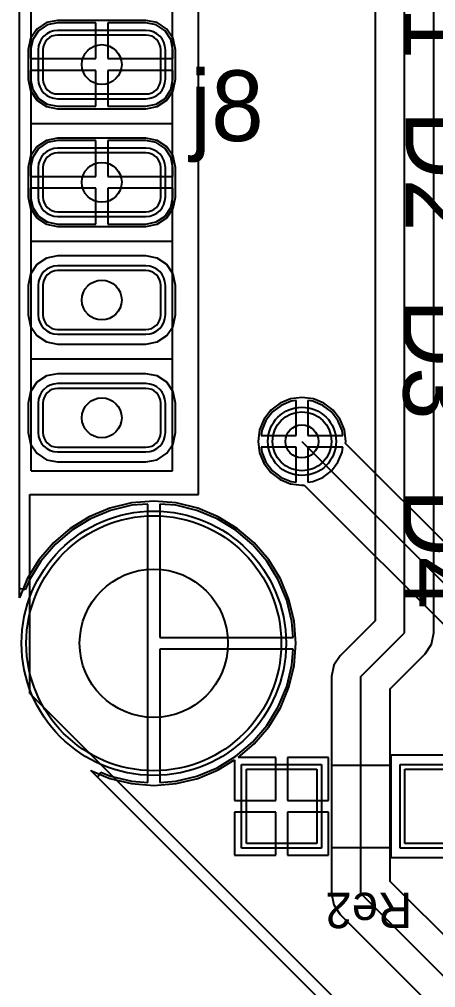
# Model space of a CAD drawing. Header units: millimetres. Extents: x 0 to 2.36, y 0 to 2.36.
# Drawn here: x 0 to 0.353, y 0.446 to 1.268 of the extents above; entities that cross this region are included whole.
import ezdxf

# ---------------------------------------------------------------- set-up
doc = ezdxf.new("R2010")
doc.units = ezdxf.units.MM
doc.header["$MEASUREMENT"] = 0
for name, color, linetype in [('BottomLayer', 5, 'Continuous'), ('BottomSolder', 6, 'Continuous'), ('MultiLayer', 9, 'Continuous'), ('PadHoleLayer', 156, 'Continuous'), ('TopLayer', 1, 'Continuous'), ('TopOverlay', 2, 'Continuous'), ('TopPaste', 8, 'Continuous'), ('TopSolder', 216, 'Continuous'), ('ViaHoleLayer', 16, 'Continuous')]:
    doc.layers.add(name, color=color, linetype=linetype)

# ---------------------------------------------------------------- blocks, each defined once
blk = doc.blocks.new('___6_______1')
at = {"layer": 'BottomLayer'}
for p, q in [((0.0375, 0.525), (-0.0375, 0.525)), ((-0.05, 0.5125), (-0.05, 0.4875)), ((0.05, 0.4875), (0.05, 0.5125)), ((-0.0375, 0.475), (0.0375, 0.475)), ((0.0375, 0.425), (-0.0375, 0.425)), ((-0.05, 0.4125), (-0.05, 0.3875)), ((0.05, 0.3875), (0.05, 0.4125)), ((-0.0375, 0.375), (0.0375, 0.375)), ((0.0375, 0.325), (-0.0375, 0.325)), ((-0.05, 0.3125), (-0.05, 0.2875)), ((0.05, 0.2875), (0.05, 0.3125)), ((-0.0375, 0.275), (0.0375, 0.275)), ((0.0375, 0.225), (-0.0375, 0.225)), ((-0.05, 0.2125), (-0.05, 0.1875)), ((0.05, 0.1875), (0.05, 0.2125)), ((-0.0375, 0.175), (0.0375, 0.175)), ((0.0375, 0.125), (-0.0375, 0.125)), ((-0.05, 0.1125), (-0.05, 0.0875)), ((0.05, 0.0875), (0.05, 0.1125)), ((-0.0375, 0.075), (0.0375, 0.075)), ((0.0375, 0.025), (-0.0375, 0.025)), ((-0.05, 0.0125), (-0.05, -0.0125)), ((0.05, -0.0125), (0.05, 0.0125)), ((-0.0375, -0.025), (0.0375, -0.025))]:
    blk.add_line(p, q, dxfattribs=at)
for centre, start, end in [((-0.0375, 0.5125), 90, 180), ((0.0375, 0.5125), 0, 90), ((-0.0375, 0.4875), 180, 270), ((0.0375, 0.4875), 270, 0), ((-0.0375, 0.4125), 90, 180), ((0.0375, 0.4125), 0, 90), ((-0.0375, 0.3875), 180, 270), ((0.0375, 0.3875), 270, 0), ((-0.0375, 0.3125), 90, 180), ((0.0375, 0.3125), 0, 90), ((-0.0375, 0.2875), 180, 270), ((0.0375, 0.2875), 270, 0), ((-0.0375, 0.2125), 90, 180), ((0.0375, 0.2125), 0, 90), ((-0.0375, 0.1875), 180, 270), ((0.0375, 0.1875), 270, 0), ((-0.0375, 0.1125), 90, 180), ((0.0375, 0.1125), 0, 90), ((-0.0375, 0.0875), 180, 270), ((0.0375, 0.0875), 270, 0), ((-0.0375, 0.0125), 90, 180), ((0.0375, 0.0125), 0, 90), ((-0.0375, -0.0125), 180, 270), ((0.0375, -0.0125), 270, 0)]:
    blk.add_arc(centre, 0.0125, start, end, dxfattribs=at)
at = {"layer": 'BottomSolder'}
for p, q in [((0.0375, 0.529), (-0.0375, 0.529)), ((-0.054, 0.5125), (-0.054, 0.4875)), ((0.054, 0.4875), (0.054, 0.5125)), ((-0.0375, 0.471), (0.0375, 0.471)), ((0.0375, 0.429), (-0.0375, 0.429)), ((-0.054, 0.4125), (-0.054, 0.3875)), ((0.054, 0.3875), (0.054, 0.4125)), ((-0.0375, 0.371), (0.0375, 0.371)), ((0.0375, 0.329), (-0.0375, 0.329)), ((-0.054, 0.3125), (-0.054, 0.2875)), ((0.054, 0.2875), (0.054, 0.3125)), ((-0.0375, 0.271), (0.0375, 0.271)), ((0.0375, 0.229), (-0.0375, 0.229)), ((-0.054, 0.2125), (-0.054, 0.1875)), ((0.054, 0.1875), (0.054, 0.2125)), ((-0.0375, 0.171), (0.0375, 0.171)), ((0.0375, 0.129), (-0.0375, 0.129)), ((-0.054, 0.1125), (-0.054, 0.0875)), ((0.054, 0.0875), (0.054, 0.1125)), ((-0.0375, 0.071), (0.0375, 0.071)), ((0.0375, 0.029), (-0.0375, 0.029)), ((-0.054, 0.0125), (-0.054, -0.0125)), ((0.054, -0.0125), (0.054, 0.0125)), ((-0.0375, -0.029), (0.0375, -0.029))]:
    blk.add_line(p, q, dxfattribs=at)
for centre, start, end in [((-0.0375, 0.5125), 90, 180), ((0.0375, 0.5125), 0, 90), ((-0.0375, 0.4875), 180, 270), ((0.0375, 0.4875), 270, 0), ((-0.0375, 0.4125), 90, 180), ((0.0375, 0.4125), 0, 90), ((-0.0375, 0.3875), 180, 270), ((0.0375, 0.3875), 270, 0), ((-0.0375, 0.3125), 90, 180), ((0.0375, 0.3125), 0, 90), ((-0.0375, 0.2875), 180, 270), ((0.0375, 0.2875), 270, 0), ((-0.0375, 0.2125), 90, 180), ((0.0375, 0.2125), 0, 90), ((-0.0375, 0.1875), 180, 270), ((0.0375, 0.1875), 270, 0), ((-0.0375, 0.1125), 90, 180), ((0.0375, 0.1125), 0, 90), ((-0.0375, 0.0875), 180, 270), ((0.0375, 0.0875), 270, 0), ((-0.0375, 0.0125), 90, 180), ((0.0375, 0.0125), 0, 90), ((-0.0375, -0.0125), 180, 270), ((0.0375, -0.0125), 270, 0)]:
    blk.add_arc(centre, 0.0165, start, end, dxfattribs=at)
at = {"layer": 'MultiLayer'}
for p, q in [((0.0375, 0.525), (-0.0375, 0.525)), ((-0.05, 0.5125), (-0.05, 0.4875)), ((0.05, 0.4875), (0.05, 0.5125)), ((-0.0375, 0.475), (0.0375, 0.475)), ((0.0375, 0.425), (-0.0375, 0.425)), ((-0.05, 0.4125), (-0.05, 0.3875)), ((0.05, 0.3875), (0.05, 0.4125)), ((-0.0375, 0.375), (0.0375, 0.375)), ((0.0375, 0.325), (-0.0375, 0.325)), ((-0.05, 0.3125), (-0.05, 0.2875)), ((0.05, 0.2875), (0.05, 0.3125)), ((-0.0375, 0.275), (0.0375, 0.275)), ((0.0375, 0.225), (-0.0375, 0.225)), ((-0.05, 0.2125), (-0.05, 0.1875)), ((0.05, 0.1875), (0.05, 0.2125)), ((-0.0375, 0.175), (0.0375, 0.175)), ((0.0375, 0.125), (-0.0375, 0.125)), ((-0.05, 0.1125), (-0.05, 0.0875)), ((0.05, 0.0875), (0.05, 0.1125)), ((-0.0375, 0.075), (0.0375, 0.075)), ((0.0375, 0.025), (-0.0375, 0.025)), ((-0.05, 0.0125), (-0.05, -0.0125)), ((0.05, -0.0125), (0.05, 0.0125)), ((-0.0375, -0.025), (0.0375, -0.025))]:
    blk.add_line(p, q, dxfattribs=at)
for centre, start, end in [((-0.0375, 0.5125), 90, 180), ((0.0375, 0.5125), 0, 90), ((-0.0375, 0.4875), 180, 270), ((0.0375, 0.4875), 270, 0), ((-0.0375, 0.4125), 90, 180), ((0.0375, 0.4125), 0, 90), ((-0.0375, 0.3875), 180, 270), ((0.0375, 0.3875), 270, 0), ((-0.0375, 0.3125), 90, 180), ((0.0375, 0.3125), 0, 90), ((-0.0375, 0.2875), 180, 270), ((0.0375, 0.2875), 270, 0), ((-0.0375, 0.2125), 90, 180), ((0.0375, 0.2125), 0, 90), ((-0.0375, 0.1875), 180, 270), ((0.0375, 0.1875), 270, 0), ((-0.0375, 0.1125), 90, 180), ((0.0375, 0.1125), 0, 90), ((-0.0375, 0.0875), 180, 270), ((0.0375, 0.0875), 270, 0), ((-0.0375, 0.0125), 90, 180), ((0.0375, 0.0125), 0, 90), ((-0.0375, -0.0125), 180, 270), ((0.0375, -0.0125), 270, 0)]:
    blk.add_arc(centre, 0.0125, start, end, dxfattribs=at)
at = {"layer": 'PadHoleLayer'}
for centre in [(0, 0.5), (0, 0.4), (0, 0.3), (0, 0.2), (0, 0.1), (0, 0)]:
    blk.add_circle(centre, 0.01693, dxfattribs=at)
at = {"layer": 'TopLayer'}
for p, q in [((0.0375, 0.525), (-0.0375, 0.525)), ((-0.05, 0.5125), (-0.05, 0.4875)), ((0.05, 0.4875), (0.05, 0.5125)), ((-0.0375, 0.475), (0.0375, 0.475)), ((0.0375, 0.425), (-0.0375, 0.425)), ((-0.05, 0.4125), (-0.05, 0.3875)), ((0.05, 0.3875), (0.05, 0.4125)), ((-0.0375, 0.375), (0.0375, 0.375)), ((0.0375, 0.325), (-0.0375, 0.325)), ((-0.05, 0.3125), (-0.05, 0.2875)), ((0.05, 0.2875), (0.05, 0.3125)), ((-0.0375, 0.275), (0.0375, 0.275)), ((0.0375, 0.225), (-0.0375, 0.225)), ((-0.05, 0.2125), (-0.05, 0.1875)), ((0.05, 0.1875), (0.05, 0.2125)), ((-0.0375, 0.175), (0.0375, 0.175)), ((0.0375, 0.125), (-0.0375, 0.125)), ((-0.05, 0.1125), (-0.05, 0.0875)), ((0.05, 0.0875), (0.05, 0.1125)), ((-0.0375, 0.075), (0.0375, 0.075)), ((0.0375, 0.025), (-0.0375, 0.025)), ((-0.05, 0.0125), (-0.05, -0.0125)), ((0.05, -0.0125), (0.05, 0.0125)), ((-0.0375, -0.025), (0.0375, -0.025))]:
    blk.add_line(p, q, dxfattribs=at)
for centre, start, end in [((-0.0375, 0.5125), 90, 180), ((0.0375, 0.5125), 0, 90), ((-0.0375, 0.4875), 180, 270), ((0.0375, 0.4875), 270, 0), ((-0.0375, 0.4125), 90, 180), ((0.0375, 0.4125), 0, 90), ((-0.0375, 0.3875), 180, 270), ((0.0375, 0.3875), 270, 0), ((-0.0375, 0.3125), 90, 180), ((0.0375, 0.3125), 0, 90), ((-0.0375, 0.2875), 180, 270), ((0.0375, 0.2875), 270, 0), ((-0.0375, 0.2125), 90, 180), ((0.0375, 0.2125), 0, 90), ((-0.0375, 0.1875), 180, 270), ((0.0375, 0.1875), 270, 0), ((-0.0375, 0.1125), 90, 180), ((0.0375, 0.1125), 0, 90), ((-0.0375, 0.0875), 180, 270), ((0.0375, 0.0875), 270, 0), ((-0.0375, 0.0125), 90, 180), ((0.0375, 0.0125), 0, 90), ((-0.0375, -0.0125), 180, 270), ((0.0375, -0.0125), 270, 0)]:
    blk.add_arc(centre, 0.0125, start, end, dxfattribs=at)
at = {"layer": 'TopOverlay'}
for p, q in [((-0.06, 0.535), (0.06, 0.535)), ((-0.06, -0.045), (-0.06, 0.535)), ((0.06, -0.045), (0.06, 0.535)), ((-0.06, 0.45), (0.06, 0.45)), ((-0.06, 0.355), (0.06, 0.355)), ((-0.06, 0.25), (0.06, 0.25)), ((-0.06, 0.15), (0.06, 0.15)), ((-0.06, 0.05), (0.06, 0.05)), ((-0.06, -0.045), (0.06, -0.045))]:
    blk.add_line(p, q, dxfattribs=at)
at = {"layer": 'TopSolder'}
for p, q in [((0.0375, 0.529), (-0.0375, 0.529)), ((-0.054, 0.5125), (-0.054, 0.4875)), ((0.054, 0.4875), (0.054, 0.5125)), ((-0.0375, 0.471), (0.0375, 0.471)), ((0.0375, 0.429), (-0.0375, 0.429)), ((-0.054, 0.4125), (-0.054, 0.3875)), ((0.054, 0.3875), (0.054, 0.4125)), ((-0.0375, 0.371), (0.0375, 0.371)), ((0.0375, 0.329), (-0.0375, 0.329)), ((-0.054, 0.3125), (-0.054, 0.2875)), ((0.054, 0.2875), (0.054, 0.3125)), ((-0.0375, 0.271), (0.0375, 0.271)), ((0.0375, 0.229), (-0.0375, 0.229)), ((-0.054, 0.2125), (-0.054, 0.1875)), ((0.054, 0.1875), (0.054, 0.2125)), ((-0.0375, 0.171), (0.0375, 0.171)), ((0.0375, 0.129), (-0.0375, 0.129)), ((-0.054, 0.1125), (-0.054, 0.0875)), ((0.054, 0.0875), (0.054, 0.1125)), ((-0.0375, 0.071), (0.0375, 0.071)), ((0.0375, 0.029), (-0.0375, 0.029)), ((-0.054, 0.0125), (-0.054, -0.0125)), ((0.054, -0.0125), (0.054, 0.0125)), ((-0.0375, -0.029), (0.0375, -0.029))]:
    blk.add_line(p, q, dxfattribs=at)
for centre, start, end in [((-0.0375, 0.5125), 90, 180), ((0.0375, 0.5125), 0, 90), ((-0.0375, 0.4875), 180, 270), ((0.0375, 0.4875), 270, 0), ((-0.0375, 0.4125), 90, 180), ((0.0375, 0.4125), 0, 90), ((-0.0375, 0.3875), 180, 270), ((0.0375, 0.3875), 270, 0), ((-0.0375, 0.3125), 90, 180), ((0.0375, 0.3125), 0, 90), ((-0.0375, 0.2875), 180, 270), ((0.0375, 0.2875), 270, 0), ((-0.0375, 0.2125), 90, 180), ((0.0375, 0.2125), 0, 90), ((-0.0375, 0.1875), 180, 270), ((0.0375, 0.1875), 270, 0), ((-0.0375, 0.1125), 90, 180), ((0.0375, 0.1125), 0, 90), ((-0.0375, 0.0875), 180, 270), ((0.0375, 0.0875), 270, 0), ((-0.0375, 0.0125), 90, 180), ((0.0375, 0.0125), 0, 90), ((-0.0375, -0.0125), 180, 270), ((0.0375, -0.0125), 270, 0)]:
    blk.add_arc(centre, 0.0165, start, end, dxfattribs=at)
blk = doc.blocks.new('1206_17')
at = {"layer": 'TopLayer'}
for p, q in [((-0.09724, -0.0315), (-0.09724, 0.0315)), ((-0.09724, 0.0315), (-0.0374, 0.0315)), ((-0.0374, 0.0315), (-0.0374, -0.0315)), ((0.0374, -0.0315), (0.0374, 0.0315)), ((0.0374, 0.0315), (0.09724, 0.0315)), ((0.09724, 0.0315), (0.09724, -0.0315)), ((-0.0374, -0.0315), (-0.09724, -0.0315)), ((0.09724, -0.0315), (0.0374, -0.0315))]:
    blk.add_line(p, q, dxfattribs=at)
at = {"layer": 'TopOverlay'}
for p, q in [((0.025, 0.035), (-0.025, 0.035)), ((0.025, -0.035), (-0.025, -0.035))]:
    blk.add_line(p, q, dxfattribs=at)
at = {"layer": 'TopPaste'}
for p, q in [((-0.09724, -0.0315), (-0.09724, 0.0315)), ((-0.09724, 0.0315), (-0.0374, 0.0315)), ((-0.0374, 0.0315), (-0.0374, -0.0315)), ((0.0374, -0.0315), (0.0374, 0.0315)), ((0.0374, 0.0315), (0.09724, 0.0315)), ((0.09724, 0.0315), (0.09724, -0.0315)), ((-0.0374, -0.0315), (-0.09724, -0.0315)), ((0.09724, -0.0315), (0.0374, -0.0315))]:
    blk.add_line(p, q, dxfattribs=at)
at = {"layer": 'TopSolder'}
for p, q in [((-0.10124, -0.0355), (-0.10124, 0.0355)), ((-0.10124, 0.0355), (-0.0334, 0.0355)), ((-0.0334, 0.0355), (-0.0334, -0.0355)), ((0.0334, -0.0355), (0.0334, 0.0355)), ((0.0334, 0.0355), (0.10124, 0.0355)), ((0.10124, 0.0355), (0.10124, -0.0355)), ((-0.0334, -0.0355), (-0.10124, -0.0355)), ((0.10124, -0.0355), (0.0334, -0.0355))]:
    blk.add_line(p, q, dxfattribs=at)

msp = doc.modelspace()

# ---------------------------------------------------------------- linework, layer by layer
at = {"layer": 'BottomLayer'}
for p, q in [((0, 0.785), (0, 1.575)), ((0.0325, 1.26748), (0.02294, 1.26558)), ((0.1075, 1.26748), (0.0325, 1.26748)), ((0.11706, 1.26558), (0.1075, 1.26748)), ((0.01484, 1.26016), (0.00942, 1.25206)), ((0.02294, 1.26558), (0.01484, 1.26016)), ((0.12516, 1.26016), (0.11706, 1.26558)), ((0.13058, 1.25206), (0.12516, 1.26016)), ((0.00942, 1.25206), (0.00752, 1.2425)), ((0.13248, 1.2425), (0.13058, 1.25206)), ((0.00752, 1.2425), (0.00752, 1.2175)), ((0.13248, 1.2175), (0.13248, 1.2425)), ((0.00752, 1.2175), (0.00942, 1.20794)), ((0.13058, 1.20794), (0.13248, 1.2175)), ((0.00942, 1.20794), (0.01484, 1.19984)), ((0.12516, 1.19984), (0.13058, 1.20794)), ((0.01484, 1.19984), (0.02294, 1.19442)), ((0.02294, 1.19442), (0.0325, 1.19252)), ((0.0325, 1.19252), (0.1075, 1.19252)), ((0.1075, 1.19252), (0.11706, 1.19442)), ((0.11706, 1.19442), (0.12516, 1.19984)), ((0.01484, 1.16016), (0.00942, 1.15206)), ((0.02294, 1.16558), (0.01484, 1.16016)), ((0.0325, 1.16748), (0.02294, 1.16558)), ((0.1075, 1.16748), (0.0325, 1.16748)), ((0.11706, 1.16558), (0.1075, 1.16748)), ((0.12516, 1.16016), (0.11706, 1.16558)), ((0.13058, 1.15206), (0.12516, 1.16016)), ((0.00942, 1.15206), (0.00752, 1.1425)), ((0.13248, 1.1425), (0.13058, 1.15206)), ((0.00752, 1.1425), (0.00752, 1.1175)), ((0.13248, 1.1175), (0.13248, 1.1425)), ((0.00752, 1.1175), (0.00942, 1.10794)), ((0.13058, 1.10794), (0.13248, 1.1175)), ((0.00942, 1.10794), (0.01484, 1.09984)), ((0.12516, 1.09984), (0.13058, 1.10794)), ((0.01484, 1.09984), (0.02294, 1.09442)), ((0.02294, 1.09442), (0.0325, 1.09252)), ((0.1075, 1.09252), (0.11706, 1.09442)), ((0.11706, 1.09442), (0.12516, 1.09984)), ((0.0325, 1.09252), (0.1075, 1.09252)), ((0.02294, 1.06558), (0.01484, 1.06016)), ((0.0325, 1.06748), (0.02294, 1.06558)), ((0.1075, 1.06748), (0.0325, 1.06748)), ((0.11706, 1.06558), (0.1075, 1.06748)), ((0.12516, 1.06016), (0.11706, 1.06558)), ((0.01484, 1.06016), (0.00942, 1.05206)), ((0.13058, 1.05206), (0.12516, 1.06016)), ((0.00942, 1.05206), (0.00752, 1.0425)), ((0.13248, 1.0425), (0.13058, 1.05206)), ((0.00752, 1.0425), (0.00752, 1.0175)), ((0.13248, 1.0175), (0.13248, 1.0425)), ((0.00752, 1.0175), (0.00942, 1.00794)), ((0.13058, 1.00794), (0.13248, 1.0175)), ((0.00942, 1.00794), (0.01484, 0.99984)), ((0.12516, 0.99984), (0.13058, 1.00794)), ((0.01484, 0.99984), (0.02294, 0.99442)), ((0.11706, 0.99442), (0.12516, 0.99984)), ((0.02294, 0.99442), (0.0325, 0.99252)), ((0.0325, 0.99252), (0.1075, 0.99252)), ((0.1075, 0.99252), (0.11706, 0.99442)), ((0.02294, 0.96558), (0.01484, 0.96016)), ((0.0325, 0.96748), (0.02294, 0.96558)), ((0.1075, 0.96748), (0.0325, 0.96748)), ((0.11706, 0.96558), (0.1075, 0.96748)), ((0.12516, 0.96016), (0.11706, 0.96558)), ((0.01484, 0.96016), (0.00942, 0.95206)), ((0.13058, 0.95206), (0.12516, 0.96016)), ((0.00942, 0.95206), (0.00752, 0.9425)), ((0.13248, 0.9425), (0.13058, 0.95206)), ((0.23034, 0.94605), (0.22134, 0.94232)), ((0.24, 0.94732), (0.23034, 0.94605)), ((0.24966, 0.94605), (0.24, 0.94732)), ((0.25866, 0.94232), (0.24966, 0.94605)), ((0.00752, 0.9425), (0.00752, 0.9175)), ((0.13248, 0.9175), (0.13248, 0.9425)), ((0.22134, 0.94232), (0.21361, 0.93639)), ((0.26639, 0.93639), (0.25866, 0.94232)), ((0.21361, 0.93639), (0.20768, 0.92866)), ((0.27232, 0.92866), (0.26639, 0.93639)), ((0.20768, 0.92866), (0.20395, 0.91966)), ((0.27605, 0.91966), (0.27232, 0.92866)), ((0.00752, 0.9175), (0.00942, 0.90794)), ((0.13058, 0.90794), (0.13248, 0.9175)), ((0.20395, 0.91966), (0.20268, 0.91)), ((0.27732, 0.91), (0.27605, 0.91966)), ((0.00942, 0.90794), (0.01484, 0.89984)), ((0.12516, 0.89984), (0.13058, 0.90794)), ((0.20268, 0.91), (0.20395, 0.90034)), ((0.24, 0.91), (0.50268, 0.64732)), ((0.27709, 0.90824), (0.27732, 0.91)), ((0.51302, 0.6723), (0.27709, 0.90824)), ((0.01484, 0.89984), (0.02294, 0.89442)), ((0.11706, 0.89442), (0.12516, 0.89984)), ((0.20395, 0.90034), (0.20768, 0.89134)), ((0.02294, 0.89442), (0.0325, 0.89252)), ((0.0325, 0.89252), (0.1075, 0.89252)), ((0.1075, 0.89252), (0.11706, 0.89442)), ((0.20768, 0.89134), (0.21361, 0.88361)), ((0.21361, 0.88361), (0.22134, 0.87768)), ((0.22134, 0.87768), (0.23034, 0.87395)), ((0.23034, 0.87395), (0.24, 0.87268)), ((0.24, 0.87268), (0.24176, 0.87291)), ((0.24176, 0.87291), (0.47118, 0.64349)), ((0.09561, 0.85569), (0.07751, 0.85135)), ((0.10917, 0.85676), (0.09561, 0.85569)), ((0.10917, 0.73852), (0.10917, 0.85676)), ((0.13273, 0.85569), (0.11917, 0.85676)), ((0.11917, 0.85676), (0.11917, 0.74352)), ((0.15083, 0.85135), (0.13273, 0.85569)), ((0.07751, 0.85135), (0.06031, 0.84422)), ((0.16803, 0.84422), (0.15083, 0.85135)), ((0.06031, 0.84422), (0.04444, 0.8345)), ((0.1839, 0.8345), (0.16803, 0.84422)), ((0.04444, 0.8345), (0.03028, 0.82241)), ((0.19806, 0.82241), (0.1839, 0.8345)), ((0.03028, 0.82241), (0.01819, 0.80825)), ((0.21015, 0.80825), (0.19806, 0.82241)), ((0.01819, 0.80825), (0.00847, 0.79238)), ((0.21987, 0.79238), (0.21015, 0.80825)), ((0.00847, 0.79238), (0.005, 0.78401)), ((0.227, 0.77518), (0.21987, 0.79238)), ((0.005, 0.78401), (0, 0.785)), ((0.23134, 0.75708), (0.227, 0.77518)), ((0.23241, 0.74352), (0.23134, 0.75708)), ((0.11917, 0.74352), (0.23241, 0.74352)), ((0.10917, 0.62028), (0.10917, 0.73852)), ((0.23241, 0.73352), (0.11917, 0.73352)), ((0.11917, 0.73352), (0.11917, 0.62028)), ((0.23134, 0.71996), (0.23241, 0.73352)), ((0.227, 0.70186), (0.23134, 0.71996)), ((0.21987, 0.68466), (0.227, 0.70186)), ((0.21015, 0.66879), (0.21987, 0.68466)), ((0.19806, 0.65463), (0.21015, 0.66879)), ((0.1839, 0.64254), (0.19806, 0.65463)), ((0.16803, 0.63282), (0.1839, 0.64254)), ((0.06631, 0.62492), (0.06914, 0.62916)), ((0.06914, 0.62916), (0.07751, 0.62569)), ((0.07751, 0.62569), (0.09561, 0.62135)), ((0.13273, 0.62135), (0.15083, 0.62569)), ((0.15083, 0.62569), (0.16803, 0.63282)), ((0.69123, 0), (0.06631, 0.62492)), ((0.09561, 0.62135), (0.10917, 0.62028)), ((0.11917, 0.62028), (0.13273, 0.62135))]:
    msp.add_line(p, q, dxfattribs=at)
for centre, radius in [((0.24, 0.91), 0.025), ((0.11417, 0.73852), 0.10827)]:
    msp.add_circle(centre, radius, dxfattribs=at)
at = {"layer": 'BottomSolder'}
for centre, radius in [((0.24, 0.91), 0.029), ((0.11417, 0.73852), 0.11227)]:
    msp.add_circle(centre, radius, dxfattribs=at)
at = {"layer": 'MultiLayer'}
msp.add_circle((0.11417, 0.73852), 0.10827, dxfattribs=at)
at = {"layer": 'PadHoleLayer'}
msp.add_circle((0.11417, 0.73852), 0.06299, dxfattribs=at)
at = {"layer": 'TopLayer'}
for p, q in [((0, 0.77716), (0, 1.58284)), ((0.30202, 1.48666), (0.30202, 0.75766)), ((0.327, 0.74732), (0.327, 1.48666)), ((0.35198, 0.74732), (0.35198, 1.47631)), ((0.01628, 1.25872), (0.01131, 1.25128)), ((0.02372, 1.26369), (0.01628, 1.25872)), ((0.0325, 1.26544), (0.02372, 1.26369)), ((0.065, 1.26544), (0.0325, 1.26544)), ((0.065, 1.235), (0.065, 1.26544)), ((0.1075, 1.26544), (0.075, 1.26544)), ((0.075, 1.26544), (0.075, 1.235)), ((0.11628, 1.26369), (0.1075, 1.26544)), ((0.12372, 1.25872), (0.11628, 1.26369)), ((0.12869, 1.25128), (0.12372, 1.25872)), ((0.01131, 1.25128), (0.00956, 1.2425)), ((0.13044, 1.2425), (0.12869, 1.25128)), ((0.00956, 1.2425), (0.00956, 1.235)), ((0.13044, 1.235), (0.13044, 1.2425)), ((0.00956, 1.235), (0.065, 1.235)), ((0.075, 1.235), (0.13044, 1.235)), ((0.065, 1.225), (0.00956, 1.225)), ((0.00956, 1.225), (0.00956, 1.2175)), ((0.00956, 1.2175), (0.01131, 1.20872)), ((0.065, 1.19456), (0.065, 1.225)), ((0.13044, 1.225), (0.075, 1.225)), ((0.075, 1.225), (0.075, 1.19456)), ((0.12869, 1.20872), (0.13044, 1.2175)), ((0.13044, 1.2175), (0.13044, 1.225)), ((0.01131, 1.20872), (0.01628, 1.20128)), ((0.01628, 1.20128), (0.02372, 1.19631)), ((0.11628, 1.19631), (0.12372, 1.20128)), ((0.12372, 1.20128), (0.12869, 1.20872)), ((0.02372, 1.19631), (0.0325, 1.19456)), ((0.0325, 1.19456), (0.065, 1.19456)), ((0.075, 1.19456), (0.1075, 1.19456)), ((0.1075, 1.19456), (0.11628, 1.19631)), ((0.02372, 1.16369), (0.01628, 1.15872)), ((0.0325, 1.16544), (0.02372, 1.16369)), ((0.065, 1.16544), (0.0325, 1.16544)), ((0.065, 1.135), (0.065, 1.16544)), ((0.1075, 1.16544), (0.075, 1.16544)), ((0.075, 1.16544), (0.075, 1.135)), ((0.11628, 1.16369), (0.1075, 1.16544)), ((0.12372, 1.15872), (0.11628, 1.16369)), ((0.01131, 1.15128), (0.00956, 1.1425)), ((0.01628, 1.15872), (0.01131, 1.15128)), ((0.12869, 1.15128), (0.12372, 1.15872)), ((0.13044, 1.1425), (0.12869, 1.15128)), ((0.00956, 1.1425), (0.00956, 1.135)), ((0.00956, 1.135), (0.065, 1.135)), ((0.075, 1.135), (0.13044, 1.135)), ((0.13044, 1.135), (0.13044, 1.1425)), ((0.065, 1.125), (0.00956, 1.125)), ((0.00956, 1.125), (0.00956, 1.1175)), ((0.065, 1.09456), (0.065, 1.125)), ((0.13044, 1.125), (0.075, 1.125)), ((0.075, 1.125), (0.075, 1.09456)), ((0.13044, 1.1175), (0.13044, 1.125)), ((0.00956, 1.1175), (0.01131, 1.10872)), ((0.12869, 1.10872), (0.13044, 1.1175)), ((0.01131, 1.10872), (0.01628, 1.10128)), ((0.12372, 1.10128), (0.12869, 1.10872)), ((0.01628, 1.10128), (0.02372, 1.09631)), ((0.02372, 1.09631), (0.0325, 1.09456)), ((0.0325, 1.09456), (0.065, 1.09456)), ((0.075, 1.09456), (0.1075, 1.09456)), ((0.1075, 1.09456), (0.11628, 1.09631)), ((0.11628, 1.09631), (0.12372, 1.10128)), ((0.02294, 1.06558), (0.01484, 1.06016)), ((0.0325, 1.06748), (0.02294, 1.06558)), ((0.1075, 1.06748), (0.0325, 1.06748)), ((0.11706, 1.06558), (0.1075, 1.06748)), ((0.12516, 1.06016), (0.11706, 1.06558)), ((0.01484, 1.06016), (0.00942, 1.05206)), ((0.13058, 1.05206), (0.12516, 1.06016)), ((0.00942, 1.05206), (0.00752, 1.0425)), ((0.13248, 1.0425), (0.13058, 1.05206)), ((0.00752, 1.0425), (0.00752, 1.0175)), ((0.13248, 1.0175), (0.13248, 1.0425)), ((0.00752, 1.0175), (0.00942, 1.00794)), ((0.13058, 1.00794), (0.13248, 1.0175)), ((0.00942, 1.00794), (0.01484, 0.99984)), ((0.12516, 0.99984), (0.13058, 1.00794)), ((0.01484, 0.99984), (0.02294, 0.99442)), ((0.11706, 0.99442), (0.12516, 0.99984)), ((0.02294, 0.99442), (0.0325, 0.99252)), ((0.0325, 0.99252), (0.1075, 0.99252)), ((0.1075, 0.99252), (0.11706, 0.99442)), ((0.02294, 0.96558), (0.01484, 0.96016)), ((0.0325, 0.96748), (0.02294, 0.96558)), ((0.1075, 0.96748), (0.0325, 0.96748)), ((0.11706, 0.96558), (0.1075, 0.96748)), ((0.12516, 0.96016), (0.11706, 0.96558)), ((0.01484, 0.96016), (0.00942, 0.95206)), ((0.13058, 0.95206), (0.12516, 0.96016)), ((0.00942, 0.95206), (0.00752, 0.9425)), ((0.13248, 0.9425), (0.13058, 0.95206)), ((0.00752, 0.9425), (0.00752, 0.9175)), ((0.13248, 0.9175), (0.13248, 0.9425)), ((0.22235, 0.94057), (0.21504, 0.93496)), ((0.23086, 0.9441), (0.22235, 0.94057)), ((0.235, 0.94464), (0.23086, 0.9441)), ((0.235, 0.915), (0.235, 0.94464)), ((0.24914, 0.9441), (0.245, 0.94464)), ((0.245, 0.94464), (0.245, 0.915)), ((0.25765, 0.94057), (0.24914, 0.9441)), ((0.26496, 0.93496), (0.25765, 0.94057)), ((0.21504, 0.93496), (0.20943, 0.92765)), ((0.27057, 0.92765), (0.26496, 0.93496)), ((0.20943, 0.92765), (0.2059, 0.91914)), ((0.2741, 0.91914), (0.27057, 0.92765)), ((0.00752, 0.9175), (0.00942, 0.90794)), ((0.13058, 0.90794), (0.13248, 0.9175)), ((0.2059, 0.91914), (0.20536, 0.915)), ((0.20536, 0.915), (0.235, 0.915)), ((0.245, 0.915), (0.27464, 0.915)), ((0.27464, 0.915), (0.2741, 0.91914)), ((0.00942, 0.90794), (0.01484, 0.89984)), ((0.12516, 0.89984), (0.13058, 0.90794)), ((0.235, 0.905), (0.20536, 0.905)), ((0.20536, 0.905), (0.2059, 0.90086)), ((0.235, 0.87536), (0.235, 0.905)), ((0.27464, 0.905), (0.245, 0.905)), ((0.245, 0.905), (0.245, 0.87536)), ((0.2741, 0.90086), (0.27464, 0.905)), ((0.01484, 0.89984), (0.02294, 0.89442)), ((0.11706, 0.89442), (0.12516, 0.89984)), ((0.2059, 0.90086), (0.20943, 0.89235)), ((0.27057, 0.89235), (0.2741, 0.90086)), ((0.02294, 0.89442), (0.0325, 0.89252)), ((0.0325, 0.89252), (0.1075, 0.89252)), ((0.1075, 0.89252), (0.11706, 0.89442)), ((0.20943, 0.89235), (0.21504, 0.88504)), ((0.26496, 0.88504), (0.27057, 0.89235)), ((0.21504, 0.88504), (0.22235, 0.87943)), ((0.25765, 0.87943), (0.26496, 0.88504)), ((0.22235, 0.87943), (0.23086, 0.8759)), ((0.23086, 0.8759), (0.235, 0.87536)), ((0.245, 0.87536), (0.24914, 0.8759)), ((0.24914, 0.8759), (0.25765, 0.87943)), ((0.0953, 0.85767), (0.07689, 0.85326)), ((0.11417, 0.85916), (0.0953, 0.85767)), ((0.13304, 0.85767), (0.11417, 0.85916)), ((0.15145, 0.85326), (0.13304, 0.85767)), ((0.07689, 0.85326), (0.0594, 0.84601)), ((0.16894, 0.84601), (0.15145, 0.85326)), ((0.0594, 0.84601), (0.04326, 0.83612)), ((0.18508, 0.83612), (0.16894, 0.84601)), ((0.04326, 0.83612), (0.02886, 0.82383)), ((0.19948, 0.82383), (0.18508, 0.83612)), ((0.02886, 0.82383), (0.01657, 0.80943)), ((0.21177, 0.80943), (0.19948, 0.82383)), ((0.01657, 0.80943), (0.00668, 0.79329)), ((0.22166, 0.79329), (0.21177, 0.80943)), ((0.00668, 0.79329), (0, 0.77716)), ((0.22891, 0.7758), (0.22166, 0.79329)), ((0.23332, 0.75739), (0.22891, 0.7758)), ((0.23481, 0.73852), (0.23332, 0.75739)), ((0.30202, 0.75766), (0.27234, 0.72798)), ((0.29, 0.71032), (0.327, 0.74732)), ((0.35008, 0.73776), (0.35198, 0.74732)), ((0.23332, 0.71965), (0.23481, 0.73852)), ((0.34466, 0.72965), (0.35008, 0.73776)), ((0.27234, 0.72798), (0.26692, 0.71988)), ((0.31498, 0.69997), (0.34466, 0.72965)), ((0.22891, 0.70124), (0.23332, 0.71965)), ((0.26692, 0.71988), (0.26502, 0.71032)), ((0.26502, 0.71032), (0.26502, 0.526)), ((0.29, 0.526), (0.29, 0.71032)), ((0.22166, 0.68375), (0.22891, 0.70124)), ((0.31498, 0.53635), (0.31498, 0.69997)), ((0.21177, 0.66761), (0.22166, 0.68375)), ((0.19948, 0.65321), (0.21177, 0.66761)), ((0.18575, 0.6415), (0.19948, 0.65321)), ((0.21768, 0.6415), (0.18575, 0.6415)), ((0.21768, 0.605), (0.21768, 0.6415)), ((0.2626, 0.6415), (0.22768, 0.6415)), ((0.22768, 0.6415), (0.22768, 0.605)), ((0.2626, 0.605), (0.2626, 0.6415)), ((0.39924, 0.6435), (0.3154, 0.6435)), ((0.3154, 0.6435), (0.3154, 0.5565)), ((0.16894, 0.63103), (0.18276, 0.6395)), ((0.18276, 0.6395), (0.18276, 0.605)), ((0.69123, 0), (0.06076, 0.63047)), ((0.06076, 0.63047), (0.07689, 0.62378)), ((0.15145, 0.62378), (0.16894, 0.63103)), ((0.07689, 0.62378), (0.0953, 0.61937)), ((0.0953, 0.61937), (0.11417, 0.61788)), ((0.11417, 0.61788), (0.13304, 0.61937)), ((0.13304, 0.61937), (0.15145, 0.62378)), ((0.18276, 0.605), (0.21768, 0.605)), ((0.22768, 0.605), (0.2626, 0.605)), ((0.21768, 0.595), (0.18276, 0.595)), ((0.18276, 0.595), (0.18276, 0.5585)), ((0.21768, 0.5585), (0.21768, 0.595)), ((0.2626, 0.595), (0.22768, 0.595)), ((0.22768, 0.595), (0.22768, 0.5585)), ((0.2626, 0.5585), (0.2626, 0.595)), ((0.18276, 0.5585), (0.21768, 0.5585)), ((0.22768, 0.5585), (0.2626, 0.5585)), ((0.3154, 0.5565), (0.37905, 0.5565)), ((0.68135, 0.16998), (0.31498, 0.53635)), ((0.26502, 0.526), (0.26692, 0.51644)), ((0.29, 0.526), (0.6725, 0.1435)), ((0.26692, 0.51644), (0.27234, 0.50834)), ((0.27234, 0.50834), (0.65484, 0.12584))]:
    msp.add_line(p, q, dxfattribs=at)
for centre, radius in [((0.24, 0.91), 0.025), ((0.11417, 0.73852), 0.10827)]:
    msp.add_circle(centre, radius, dxfattribs=at)
at = {"layer": 'TopOverlay'}
for p, q in [((0.152, 0.865), (0.152, 1.489)), ((0.009, 0.865), (0.152, 0.865)), ((0.009, 0.696), (0.009, 0.865)), ((0.009, 0.696), (0.695, 0.01))]:
    msp.add_line(p, q, dxfattribs=at)
at = {"layer": 'TopSolder'}
for centre, radius in [((0.24, 0.91), 0.029), ((0.11417, 0.73852), 0.11227)]:
    msp.add_circle(centre, radius, dxfattribs=at)
at = {"layer": 'ViaHoleLayer'}
msp.add_circle((0.24, 0.91), 0.014, dxfattribs=at)

# ---------------------------------------------------------------- block references
msp.add_blockref('___6_______1', (0.07, 0.93))
at = {"rotation": 180}
msp.add_blockref('1206_17', (0.29, 0.6), dxfattribs=at)

# ---------------------------------------------------------------- texts
at = {"layer": 'TopOverlay'}
for s, height, rotation, p in [('D1', 0.06, 270, (0.32601, 1.33699)), ('D2', 0.06, 270, (0.32801, 1.19098)), ('D3', 0.06, 270, (0.32601, 1.03098)), ('D4', 0.06, 270, (0.32601, 0.86998)), ('Re2', 0.03, 180, (0.33352, 0.52661))]:
    msp.add_text(s, height=height, rotation=rotation, dxfattribs=at).set_placement(p)
msp.add_text('j8', height=0.06, dxfattribs=at).set_placement((0.14502, 1.16501))

doc.saveas('drawing.dxf')
